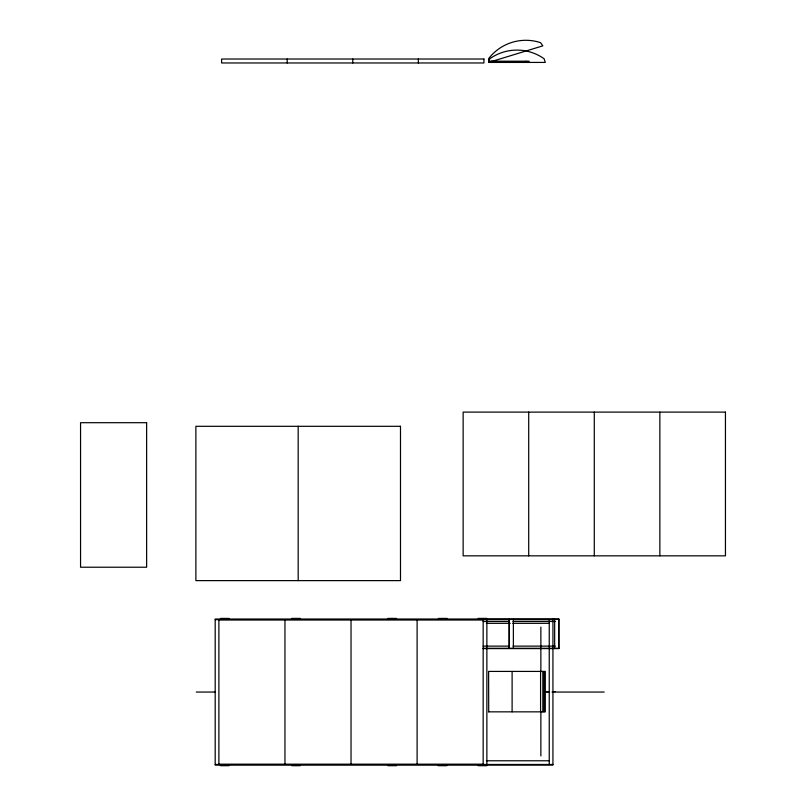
<?xml version="1.0" encoding="UTF-8"?>
<svg xmlns="http://www.w3.org/2000/svg" width="806" height="806" viewBox="0 0 806 806"><rect width="100%" height="100%" fill="white"/><g stroke="black" fill="none" stroke-linecap="round" stroke-linejoin="round"><path stroke-width="1.21" d="M488.607 62.425L489.836 58.727A46.929 46.929 0 0 1 544.08 58.727L545.309 62.425L488.607 62.425L488.708 58.526A46.929 46.929 0 0 1 540.574 42.668L542.831 45.851L488.607 62.425L488.607 61.196L529.038 61.196L529.038 62.425M220.431 618.404L229.055 618.404M291.752 618.404L300.376 618.404M387.918 618.404L396.542 618.404M438.343 618.404L446.967 618.404M478.149 618.404L486.774 618.404M483.167 619.32L558.981 619.32M215.192 619.633L510.248 619.633M512.757 619.633L552.936 619.633M218.889 619.784L483.167 619.784M483.167 621.476L509.271 621.476M512.999 621.476L555.253 621.476M486.391 623.33L510.248 623.33M512.757 623.33L549.168 623.33M483.167 646.13L509.271 646.13M512.999 646.13L555.253 646.13M483.167 648.286L558.981 648.286M483.167 648.598L558.981 648.598L558.981 619.018L215.192 619.018L215.192 765.085L552.936 765.085L552.936 619.018M545.591 691.639L549.128 691.639M552.674 691.639L555.032 691.639M196.261 692.052L215.031 692.052M544.594 692.052L549.571 692.052M552.05 692.052L604.218 692.052M488.607 711.849L545.309 711.849L545.309 671.418L488.607 671.418L488.708 711.849M486.391 760.773L549.168 760.773M218.889 764.31L483.167 764.31M215.192 764.471L552.936 764.471M220.431 765.7L229.065 765.7M291.752 765.7L300.376 765.7M387.918 765.7L396.542 765.7M438.202 765.7L446.826 765.7M478.18 765.7L486.804 765.7M659.862 412.108L659.862 555.838M594.284 412.108L594.284 555.838M558.669 619.32L558.669 648.286M554.669 619.32L554.669 648.286M549.239 619.633L549.239 764.471M544.08 671.418L544.08 711.849M542.831 671.418L542.831 711.849M540.866 627.128L540.866 671.791M540.866 711.849L540.866 755.957M540.574 671.418L540.574 711.849M528.706 412.108L528.706 555.838M526.076 61.196L526.076 62.425M513.372 619.32L513.372 648.286M512.112 671.418L512.112 711.849M509.362 619.32L509.362 648.286M509.06 619.32L509.06 648.286M491.569 61.196L491.569 62.425M486.874 619.633L486.874 764.471M483.167 619.018L483.167 764.471M418.354 59.019L418.354 62.969M417.105 619.784L417.105 764.31M352.776 59.019L352.776 62.969M351.033 619.784L351.033 764.31M298.18 426.303L298.18 580.622M287.198 59.019L287.198 62.969M284.961 619.784L284.961 764.31M218.889 619.633L218.889 764.471M483.922 59.019L221.62 59.019L221.62 62.969L483.922 62.969L483.922 59.019M725.44 412.108L463.138 412.108L463.138 555.838L725.44 555.838L725.44 412.108M146.632 422.697L80.56 422.697L80.56 567.223L146.632 567.223L146.632 422.697M400.491 426.303L195.878 426.303L195.878 580.622L400.491 580.622L400.491 426.303"/></g></svg>
